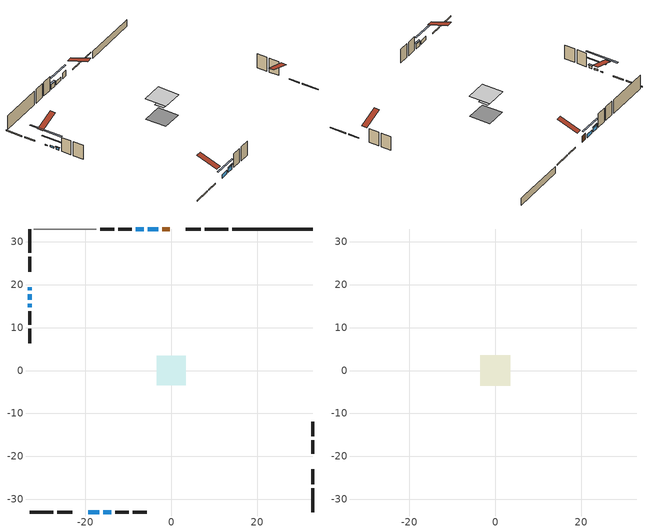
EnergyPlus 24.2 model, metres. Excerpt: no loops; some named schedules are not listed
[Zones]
conditioned space
 floor adiabatic (AdiabaticFloorConstruction): -1.58,-1.58 -1.58,1.58 1.58,1.58 1.58,-1.58 z3.05
 floor foundation (Slab1 construction): -3.38,-3.38 -3.38,3.38 3.38,3.38 3.38,-3.38 z-1.83
 wall outside (RimJoist1 construction): 13.25,32.92 7.76,32.92 / -32.92,-32.92 -27.44,-32.92 / -32.92,32.92 -32.92,27.44 / 32.92,-32.92 32.92,-27.44 z0.61:0.91
 wall outside (RimJoist2 construction): 6.83,32.92 3.32,32.92 / -26.51,-32.92 -22.99,-32.92 / -32.92,26.51 -32.92,22.99 / 32.92,-26.51 32.92,-22.99 z0.61:0.91
 wall outside (AdiabaticWallConstruction 1): -0.36,32.92 -2.09,32.92 z0.61:2.64
 wall outside (AdiabaticWallConstruction): -3.02,32.92 -5.52,32.92 z0.61:1.75; -32.92,19.32 -32.92,18.65 z0.61:0.91; -19.32,-32.92 -16.73,-32.92 z0.61:1.79; -32.92,17.72 -32.92,16.48 z0.61:1.18; -6.45,32.92 -8.22,32.92 z0.61:2.23; -15.8,-32.92 -13.97,-32.92 z0.61:2.28; -32.92,15.56 -32.92,14.68 z0.61:1.41
 wall outside (Wall1 construction): -9.15,32.92 -12.29,32.92 / -13.04,-32.92 -9.9,-32.92 / -32.92,13.75 -32.92,10.61 / 32.92,-19.32 32.92,-16.18 z0.61:5.49
 wall outside (Wall2 construction): -13.22,32.92 -16.54,32.92 / -8.97,-32.92 -5.65,-32.92 / -32.92,9.68 -32.92,6.36 / 32.92,-15.25 32.92,-11.92 z0.61:5.49
 wall foundation (FoundationWall1 construction): 14.18,32.92,-1.83 14.18,32.92,0.61 31.05,32.92,0.61 31.05,32.92,0.5 32.92,32.92,0.5 32.92,32.92,-1.83
 wall adiabatic (Wall3 construction): -17.47,32.92 -32,32.92 z0.61:5.49
 window (WindowConstruction): -3.02,32.92 -5.52,32.92 z0.61:1.75
 window (WindowConstruction 6): -32.92,19.32 -32.92,18.65 z0.61:0.91
 window (WindowConstruction 1): -19.32,-32.92 -16.73,-32.92 z0.61:1.79
 window (WindowConstruction 2): -32.92,17.72 -32.92,16.48 z0.61:1.18
 window (WindowConstruction 3): -6.45,32.92 -8.22,32.92 z0.61:2.23
 window (WindowConstruction 4): -15.8,-32.92 -13.97,-32.92 z0.61:2.28
 window (WindowConstruction 5): -32.92,15.56 -32.92,14.68 z0.61:1.41
 door (Door): -0.36,32.92 -2.09,32.92 z0.61:2.64
 ceiling adiabatic (AdiabaticFloorConstruction): 1.58,-1.58 1.58,1.58 -1.58,1.58 -1.58,-1.58 z3.05
attic - vented
 floor to conditioned space (Floor1 construction Reversed): -3.54,-3.54 -3.54,3.54 3.54,3.54 3.54,-3.54 z5.49
 roof outside (Roof1 construction): 0.57,32.92,5.49 0.57,26.03,7.79 2.39,26.03,7.79 2.39,32.92,5.49; -20.25,-32.92,5.49 -20.25,-26.03,7.79 -22.06,-26.03,7.79 -22.06,-32.92,5.49; -32.92,20.25,5.49 -26.03,20.25,7.79 -26.03,22.06,7.79 -32.92,22.06,5.49; 32.92,-20.25,5.49 26.03,-20.25,7.79 26.03,-22.06,7.79 32.92,-22.06,5.49
shading: -8.16,32.92 -0.38,32.92 -0.38,33.34 -8.16,33.34 z4.39; -32.92,13.57 -32.92,24.4 -33.34,24.4 -33.34,13.57 z5.99; -14.09,-32.92 -21.96,-32.92 -21.96,-33.34 -14.09,-33.34 z4.43; -32.92,13.84 -32.92,20.36 -33.34,20.36 -33.34,13.84 z3.82; -8.42,32.92 -6.25,32.92 -6.25,33.34 -8.42,33.34 z2.43; -13.77,-32.92 -16,-32.92 -16,-33.34 -13.77,-33.34 z2.48; -32.92,14.48 -32.92,15.76 -33.34,15.76 -33.34,14.48 z1.61
[Building]
Building 1: Terrain=Suburbs
[Site:Location]
Toronto City Centre_ON: Latitude {deg}=43.63; Longitude {deg}=-79.39; Time Zone {hr}=-5; Elevation {m}=77; Keep Site Location Information=Yes
[Site:GroundTemperature:Shallow]
5.01852, 3.26908, 3.12898, 3.95918, 7.29196, 10.6092, 13.4851, 15.3069, 15.4617, 13.9799, 11.1774, 7.9619
[Site:WaterMainsTemperature]
Calculation Method=Schedule; Temperature Schedule=mains temperature schedule
[Material] Roughness=Rough; Thermal Absorptance=0.9
Name | Thickness {m} | Conductivity {W/m-K} | Density {kg/m3} | Specific Heat {J/kg-K} | Solar Absorptance | Visible Absorptance
asphalt or fiberglass shingles | 0.00635 | 0.162714 | 1121.4 | 1465.45 | 0.4 | 0.4
ceiling loosefill ins | 0.169333 | 0.0480833 | 16.02 | 1046.75 | 0.7 | 0.7
ceiling stud and cavity | 0.1397 | 0.174751 | 65.682 | 1177.47 | 0.7 | 0.7
concrete 4.0 in. | 0.1016 | 1.803125 | 2242.8 | 837.4 | 0.7 | 0.7
concrete 8.0 in. | 0.2032 | 1.803125 | 2242.8 | 837.4 | 0.7 | 0.7
door material | 0.04445 | 0.053851 | 512.64 | 1214.23 | 0.7 | 0.7
exterior vertical ins | 0.0371966 | 0.029427 | 32.04 | 1214.23 | 0.7 | 0.7
floor covering | 0.0127 | 0.0433444 | 54.468 | 1339.84 | 0.6 | 0.6
floor rigid ins; wall rigid ins | 0.512978 | 0.029427 | 32.04 | 1214.23 | 0.7 | 0.7
floor stud and cavity | 0.1397 | 1.75129 | 37.0049 | 1207.88 | 0.7 | 0.7
furniture material conditioned space 1 | 0.1524 | 0.115458 | 640.8 | 1214.23 | 0.6 | 0.6
gypsum board | 0.0127 | 0.160291 | 801 | 837.4 | 0.6 | 0.6
gypsum board 1 | 0.0127 | 0.160291 | 801 | 837.4 | 0.7 | 0.7
osb sheathing 0.5 in. | 0.0127 | 0.115458 | 512.64 | 1214.23 | 0.7 | 0.7
osb sheathing 0.5 in. 1 | 0.0127 | 0.115458 | 512.64 | 1214.23 | 0.4 | 0.4
osb sheathing 0.75 in. | 0.01905 | 0.115458 | 512.64 | 1214.23 | 0.7 | 0.7
osb sheathing 2.0 in. | 0.0508 | 0.115458 | 512.64 | 1214.23 | 0.7 | 0.7
rim joist stud and cavity | 0.0508 | 0.0451784 | 125.044 | 1163.47 | 0.6 | 0.6
rim joist stud and cavity 1 | 0.0508 | 0.0455349 | 125.044 | 1163.47 | 0.6 | 0.6
wall stud and cavity | 0.1397 | 0.0989258 | 139.0536 | 1170.24 | 0.7 | 0.7
wall stud and cavity 1 | 0.1397 | 0.116503 | 139.0536 | 1170.24 | 0.7 | 0.7
wall stud and cavity 2 | 0.1397 | 0.0886913 | 139.0536 | 1170.24 | 0.7 | 0.7
wall stud and cavity 3 | 0.0889 | 0.380278 | 52.3479 | 1209.89 | 0.7 | 0.7
wall stud and cavity 4 | 0.0889 | 0.391764 | 83.0341 | 1211.67 | 0.7 | 0.7
wood siding | 0.0254 | 0.102417 | 544.68 | 1172.36 | 0.4 | 0.4
wood siding 1; wood siding 2; wood siding 3 | 0.0254 | 0.102417 | 544.68 | 1172.36 | 0.7 | 0.7
[WindowMaterial:SimpleGlazingSystem]
Name | U-Factor {W/m2-K} | Solar Heat Gain Coefficient
WindowMaterial | 2.15707 | 0.62
WindowMaterial 1 | 2.14799 | 0.62
WindowMaterial 2 | 2.62267 | 0.54
WindowMaterial 3 | 2.07872 | 0.65
WindowMaterial 4 | 2.0719 | 0.65
WindowMaterial 5 | 2.523871 | 0.58
WindowMaterial 6 | 5.984612 | 0.53
[Construction]
AdiabaticFloorConstruction: floor stud and cavity, floor rigid ins, osb sheathing 0.75 in., floor covering
AdiabaticWallConstruction: wood siding 2, wall rigid ins, wall stud and cavity 3, gypsum board
AdiabaticWallConstruction 1: wood siding 3, wall rigid ins, wall stud and cavity 3, gypsum board
Door: door material
Floor1 construction Reversed: gypsum board, ceiling stud and cavity, ceiling loosefill ins
FoundationWall1 construction: concrete 8.0 in., gypsum board 1
furniture construction conditioned space 1: furniture material conditioned space 1
PartitionWallConstruction: gypsum board, wall stud and cavity 4, gypsum board
RimJoist1 construction: wood siding 1, osb sheathing 2.0 in., rim joist stud and cavity
RimJoist2 construction: wood siding 1, osb sheathing 2.0 in., rim joist stud and cavity 1
Roof1 construction: asphalt or fiberglass shingles
Slab1 construction: concrete 4.0 in.
Wall1 construction: wood siding, osb sheathing 0.5 in., wall stud and cavity, gypsum board
Wall2 construction: wood siding, osb sheathing 0.5 in., wall stud and cavity 1, gypsum board
Wall3 construction: osb sheathing 0.5 in. 1, wall stud and cavity 2, gypsum board
WindowConstruction: WindowMaterial
WindowConstruction 1: WindowMaterial 1
WindowConstruction 2: WindowMaterial 2
WindowConstruction 3: WindowMaterial 3
WindowConstruction 4: WindowMaterial 4
WindowConstruction 5: WindowMaterial 5
WindowConstruction 6: WindowMaterial 6
[Zone] Multiplier=1; Part of Total Floor Area=Yes
Name | Volume {m3}
attic - vented | 18.729
conditioned space | 356.3
[Space]
Name | Zone | Volume {m3}
attic - vented 1 | attic - vented | 18.729
conditioned space 1 | conditioned space | 356.3
[ZoneInfiltration:EffectiveLeakageArea]
infil attic - vented 1: Zone or Space=attic - vented 1; Schedule=Always On Discrete; Effective Air Leakage Area {cm2}=2112.42; Stack Coefficient=0.000159913; Wind Coefficient=8.54403e-06
[ZoneMixing]
whole house fan mix: Zone or Space=attic - vented; Schedule=Always On Continuous; Design Flow Rate Calculation Method=Flow/Zone; Design Flow Rate {m3/s}=0; Source Zone or Space=conditioned space
[SurfaceProperty:ExposedFoundationPerimeter]
Slab1: Exposed Perimeter Calculation Method=TotalExposedPerimeter; Total Exposed Perimeter {m}=18.748
[InternalMass] Zone or ZoneList=conditioned space; Space or SpaceList=conditioned space 1
Name | Construction | Surface Area {m2}
furniture mass conditioned space 1 | furniture construction conditioned space 1 | 22.3201
partition wall mass | PartitionWallConstruction | 55.8004
[Lights]
interior lighting: Zone or ZoneList or Space or SpaceList=conditioned space 1; Schedule=interior lighting schedule; Design Level Calculation Method=LightingLevel; Lighting Level {W}=343.2; Return Air Fraction=0; Fraction Radiant=0.6; Fraction Visible=0.2; Fraction Replaceable=1
[People]
occupants: Zone or ZoneList or Space or SpaceList=conditioned space 1; Number of People Schedule=occupants schedule; Number of People Calculation Method=People; Number of People=3; Fraction Radiant=0.314171; Sensible Heat Fraction=0.56303; Activity Level Schedule=occupants activity schedule; Carbon Dioxide Generation Rate {m3/s-W}=0; Enable ASHRAE 55 Comfort Warnings=No; Mean Radiant Temperature Calculation Type=EnclosureAveraged
[ElectricEquipment] Zone or ZoneList or Space or SpaceList=conditioned space 1; Design Level Calculation Method=EquipmentLevel
Name | Schedule | Design Level {W} | Fraction Latent | Fraction Radiant | Fraction Lost
clothes dryer | clothes dryer schedule | 140.772 | 0.015 | 0.081 | 0.85
clothes washer | clothes washer schedule | 32.1985 | 0.03 | 0.162 | 0.7
cooking range | cooking range schedule | 208.969 | 0.08 | 0.432 | 0.2
dishwasher | dishwasher schedule | 66.8632 | 0.3 | 0.18 | 0.4
fridge | fridge schedule | 72.9452 | 0 | 0.6 | 0
mech vent bath fan 0 | mech vent bath fan 0 schedule | 50.2 | 0 | 0 | 1
mech vent house fan | mech vent house fan schedule | 0 | 0 | 0 | 1
mech vent house fan cfis | mech vent house fan cfis schedule | 0 | 0 | 0 | 0
mech vent range fan 0 | mech vent range fan 0 schedule | 57 | 0 | 0 | 1
misc plug loads | misc plug loads schedule | 494.7 | 0.045 | 0.513 | 0.1
whole house fan | Always On Discrete | 0 | 0 | 0 | 1
[OtherEquipment] Zone or ZoneList or Space or SpaceList=conditioned space 1; Design Level Calculation Method=EquipmentLevel
Name | Fuel Type | Schedule | Design Level {W} | Fraction Latent | Fraction Radiant | Fraction Lost
clothes dryer 1 | Electricity | clothes dryer schedule | 0 | 0.015 | 0.081 | 0.85
cooking range 1 | Electricity | cooking range schedule | 0 | 0.08 | 0.432 | 0.2
general water use latent | None | general water use schedule | 59.3978 | 1 | 0 | 0
general water use sensible | None | general water use schedule | -58.539 | 0 | 0.6 | 0
mech vent house fan latent load | None | Always On Discrete | 0 | 1 | 0 | 0
mech vent house fan sensible load | None | Always On Discrete | 0 | 0 | 0 | 0
water heater energy adjustment1 | NaturalGas | Always On Discrete | 0.01 | 0 | 0 | 1
[ZoneInfiltration:DesignFlowRate] Zone or ZoneList or Space or SpaceList=conditioned space 1; Schedule=Always On Discrete; Design Flow Rate Calculation Method=Flow/Zone; Design Flow Rate {m3/s}=0
infil flow; natural vent flow; whole house fan flow
[AvailabilityManager:Scheduled]
central ac and furnace airloop Availability Manager: Schedule=Always On Discrete
[Foundation:Kiva]
Foundation Kiva 1: Initial Indoor Air Temperature {C}=18; Wall Height Above Grade {m}=0.609996; Wall Depth Below Slab {m}=0.2032; Custom Block Material Name 1=exterior vertical ins; Custom Block Depth 1 {m}=2.43998; Custom Block X Position 1 {m}=0.2159; Custom Block Z Position 1 {m}=0
[Foundation:Kiva:Settings]
Soil Conductivity {W/m-K}=0.849921; Soil Density {kg/m3}=1842.3; Soil Specific Heat {J/kg-K}=418.7; Ground Solar Absorptivity=0.9; Ground Thermal Absorptivity=0.9; Ground Surface Roughness {m}=0.03; Far-Field Width {m}=40; Deep-Ground Boundary Condition=ZeroFlux; Deep-Ground Depth {m}=40; Minimum Cell Dimension {m}=0.2; Maximum Cell Growth Coefficient=3; Simulation Timestep=Timestep
[Exterior:Lights]
exterior lighting: Schedule=exterior lighting schedule; Design Level {W}=75.6
[EnergyManagementSystem:GlobalVariable]
central_ac_and_furnace_airloop_Fan_RTF
infil_program_Qfan
infil_program_Qinf
natural_vent_program_Qnv
natural_vent_program_Qwhf
[EnergyManagementSystem:Sensor]
Name | Output:Variable or Output:Meter Index Key | Output:Variable or Output:Meter
airflow_gain | infil flow | Infiltration Sensible Heat Gain Energy
airflow_gain_1 | natural vent flow | Infiltration Sensible Heat Gain Energy
airflow_gain_2 | whole house fan flow | Infiltration Sensible Heat Gain Energy
airflow_loss | infil flow | Infiltration Sensible Heat Loss Energy
airflow_loss_1 | natural vent flow | Infiltration Sensible Heat Loss Energy
airflow_loss_2 | whole house fan flow | Infiltration Sensible Heat Loss Energy
clg_load_cond |  | Cooling:EnergyTransfer:Zone:CONDITIONED SPACE
clg_sp_s; clg_sp_s_1 | cooling setpoint | Schedule Value
clothes_dryer_exhaust_0_sch_s | clothes dryer exhaust 0 schedule | Schedule Value
cool_season | cooling season schedule | Schedule Value
htg_load_cond |  | Heating:EnergyTransfer:Zone:CONDITIONED SPACE
htg_sp_s; htg_sp_s_1 | heating setpoint | Schedule Value
ig_ee_conv | clothes dryer | Electric Equipment Convective Heating Energy
ig_ee_conv_2 | cooking range | Electric Equipment Convective Heating Energy
ig_ee_conv_4 | fridge | Electric Equipment Convective Heating Energy
ig_ee_conv_5 | misc plug loads | Electric Equipment Convective Heating Energy
ig_ee_conv_6 | whole house fan | Electric Equipment Convective Heating Energy
ig_ee_rad | clothes dryer | Electric Equipment Radiant Heating Energy
ig_ee_rad_2 | cooking range | Electric Equipment Radiant Heating Energy
ig_ee_rad_4 | fridge | Electric Equipment Radiant Heating Energy
ig_ee_rad_5 | misc plug loads | Electric Equipment Radiant Heating Energy
ig_ee_rad_6 | whole house fan | Electric Equipment Radiant Heating Energy
ig_lgt_conv | interior lighting | Lights Convective Heating Energy
ig_lgt_rad | interior lighting | Lights Radiant Heating Energy
ig_lgt_vis | interior lighting | Lights Visible Radiation Heating Energy
ig_oe_conv | clothes dryer 1 | Other Equipment Convective Heating Energy
ig_oe_conv_1 | cooking range 1 | Other Equipment Convective Heating Energy
ig_oe_conv_2 | general water use latent | Other Equipment Convective Heating Energy
ig_oe_conv_3 | general water use sensible | Other Equipment Convective Heating Energy
ig_oe_conv_4 | water heater energy adjustment1 | Other Equipment Convective Heating Energy
ig_oe_rad | clothes dryer 1 | Other Equipment Radiant Heating Energy
ig_oe_rad_1 | cooking range 1 | Other Equipment Radiant Heating Energy
ig_oe_rad_2 | general water use latent | Other Equipment Radiant Heating Energy
ig_oe_rad_3 | general water use sensible | Other Equipment Radiant Heating Energy
ig_oe_rad_4 | water heater energy adjustment1 | Other Equipment Radiant Heating Energy
ig_ppl_conv | occupants | People Convective Heating Energy
ig_ppl_rad | occupants | People Radiant Heating Energy
im_conv | furniture mass conditioned space 1 | Surface Inside Face Convection Heat Gain Energy
im_conv_1 | partition wall mass | Surface Inside Face Convection Heat Gain Energy
im_ig | furniture mass conditioned space 1 | Surface Inside Face Internal Gains Radiation Heat Gain Energy
im_ig_1 | partition wall mass | Surface Inside Face Internal Gains Radiation Heat Gain Energy
im_lgt | furniture mass conditioned space 1 | Surface Inside Face Lights Radiation Heat Gain Energy
im_lgt_1 | partition wall mass | Surface Inside Face Lights Radiation Heat Gain Energy
im_sol | furniture mass conditioned space 1 | Surface Inside Face Solar Radiation Heat Gain Energy
im_sol_1 | partition wall mass | Surface Inside Face Solar Radiation Heat Gain Energy
im_surf | furniture mass conditioned space 1 | Surface Inside Face Net Surface Thermal Radiation Heat Gain Energy
im_surf_1 | partition wall mass | Surface Inside Face Net Surface Thermal Radiation Heat Gain Energy
mech_vent_bath_fan_0_sch_s | mech vent bath fan 0 schedule | Schedule Value
mech_vent_range_fan_0_sch_s | mech vent range fan 0 schedule | Schedule Value
mv_conv | mech vent bath fan 0 | Electric Equipment Convective Heating Energy
mv_conv_1 | mech vent house fan | Electric Equipment Convective Heating Energy
mv_conv_2 | mech vent house fan cfis | Electric Equipment Convective Heating Energy
mv_conv_3 | mech vent range fan 0 | Electric Equipment Convective Heating Energy
mv_conv_4 | mech vent house fan latent load | Other Equipment Convective Heating Energy
mv_conv_5 | mech vent house fan sensible load | Other Equipment Convective Heating Energy
mv_rad | mech vent bath fan 0 | Electric Equipment Radiant Heating Energy
mv_rad_1 | mech vent house fan | Electric Equipment Radiant Heating Energy
mv_rad_2 | mech vent house fan cfis | Electric Equipment Radiant Heating Energy
mv_rad_3 | mech vent range fan 0 | Electric Equipment Radiant Heating Energy
mv_rad_4 | mech vent house fan latent load | Other Equipment Radiant Heating Energy
mv_rad_5 | mech vent house fan sensible load | Other Equipment Radiant Heating Energy
natural_vent_s | natural vent schedule | Schedule Value
out_pb_s |  | Site Outdoor Air Barometric Pressure
out_wt_s |  | Site Outdoor Air Humidity Ratio
site_vw_s |  | Site Wind Speed
ss_back_out | Window1 | Surface Window Shortwave from Zone Back Out Window Heat Transfer Rate
ss_back_out_1 | Window10 | Surface Window Shortwave from Zone Back Out Window Heat Transfer Rate
ss_back_out_2 | Window3 | Surface Window Shortwave from Zone Back Out Window Heat Transfer Rate
ss_back_out_3 | Window5 | Surface Window Shortwave from Zone Back Out Window Heat Transfer Rate
ss_back_out_4 | Window7 | Surface Window Shortwave from Zone Back Out Window Heat Transfer Rate
ss_back_out_5 | Window8 | Surface Window Shortwave from Zone Back Out Window Heat Transfer Rate
ss_back_out_6 | Window9 | Surface Window Shortwave from Zone Back Out Window Heat Transfer Rate
ss_conv | Door1 | Surface Inside Face Convection Heat Gain Energy
ss_conv_1 | Window1 | Surface Inside Face Convection Heat Gain Energy
ss_conv_2 | Window10 | Surface Inside Face Convection Heat Gain Energy
ss_conv_3 | Window3 | Surface Inside Face Convection Heat Gain Energy
ss_conv_4 | Window5 | Surface Inside Face Convection Heat Gain Energy
ss_conv_5 | Window7 | Surface Inside Face Convection Heat Gain Energy
ss_conv_6 | Window8 | Surface Inside Face Convection Heat Gain Energy
ss_conv_7 | Window9 | Surface Inside Face Convection Heat Gain Energy
ss_ig | Door1 | Surface Inside Face Internal Gains Radiation Heat Gain Energy
ss_ig_1 | Window1 | Surface Inside Face Internal Gains Radiation Heat Gain Energy
ss_ig_2 | Window10 | Surface Inside Face Internal Gains Radiation Heat Gain Energy
ss_ig_3 | Window3 | Surface Inside Face Internal Gains Radiation Heat Gain Energy
ss_ig_4 | Window5 | Surface Inside Face Internal Gains Radiation Heat Gain Energy
ss_ig_5 | Window7 | Surface Inside Face Internal Gains Radiation Heat Gain Energy
ss_ig_6 | Window8 | Surface Inside Face Internal Gains Radiation Heat Gain Energy
ss_ig_7 | Window9 | Surface Inside Face Internal Gains Radiation Heat Gain Energy
ss_lgt | Door1 | Surface Inside Face Lights Radiation Heat Gain Energy
ss_sol | Door1 | Surface Inside Face Solar Radiation Heat Gain Energy
ss_surf | Door1 | Surface Inside Face Net Surface Thermal Radiation Heat Gain Energy
ss_surf_1 | Window1 | Surface Inside Face Net Surface Thermal Radiation Heat Gain Energy
ss_surf_2 | Window10 | Surface Inside Face Net Surface Thermal Radiation Heat Gain Energy
ss_surf_3 | Window3 | Surface Inside Face Net Surface Thermal Radiation Heat Gain Energy
ss_surf_4 | Window5 | Surface Inside Face Net Surface Thermal Radiation Heat Gain Energy
ss_surf_5 | Window7 | Surface Inside Face Net Surface Thermal Radiation Heat Gain Energy
ss_surf_6 | Window8 | Surface Inside Face Net Surface Thermal Radiation Heat Gain Energy
ss_surf_7 | Window9 | Surface Inside Face Net Surface Thermal Radiation Heat Gain Energy
ss_trans_in | Window1 | Surface Window Transmitted Solar Radiation Rate
ss_trans_in_1 | Window10 | Surface Window Transmitted Solar Radiation Rate
ss_trans_in_2 | Window3 | Surface Window Transmitted Solar Radiation Rate
ss_trans_in_3 | Window5 | Surface Window Transmitted Solar Radiation Rate
ss_trans_in_4 | Window7 | Surface Window Transmitted Solar Radiation Rate
ss_trans_in_5 | Window8 | Surface Window Transmitted Solar Radiation Rate
ss_trans_in_6 | Window9 | Surface Window Transmitted Solar Radiation Rate
ss_trans_out | Window1 | Surface Inside Face Initial Transmitted Diffuse Transmitted Out Window Solar Radiation Rate
ss_trans_out_1 | Window10 | Surface Inside Face Initial Transmitted Diffuse Transmitted Out Window Solar Radiation Rate
ss_trans_out_2 | Window3 | Surface Inside Face Initial Transmitted Diffuse Transmitted Out Window Solar Radiation Rate
ss_trans_out_3 | Window5 | Surface Inside Face Initial Transmitted Diffuse Transmitted Out Window Solar Radiation Rate
ss_trans_out_4 | Window7 | Surface Inside Face Initial Transmitted Diffuse Transmitted Out Window Solar Radiation Rate
ss_trans_out_5 | Window8 | Surface Inside Face Initial Transmitted Diffuse Transmitted Out Window Solar Radiation Rate
ss_trans_out_6 | Window9 | Surface Inside Face Initial Transmitted Diffuse Transmitted Out Window Solar Radiation Rate
s_conv | Floor1 | Surface Inside Face Convection Heat Gain Energy
s_conv_1 | FoundationWall1 | Surface Inside Face Convection Heat Gain Energy
s_conv_10 | RimJoist2:270 | Surface Inside Face Convection Heat Gain Energy
s_conv_11 | RimJoist2:90 | Surface Inside Face Convection Heat Gain Energy
s_conv_12 | Slab1 | Surface Inside Face Convection Heat Gain Energy
s_conv_13 | Wall1:0 | Surface Inside Face Convection Heat Gain Energy
s_conv_14 | Wall1:180 | Surface Inside Face Convection Heat Gain Energy
s_conv_15 | Wall1:270 | Surface Inside Face Convection Heat Gain Energy
s_conv_16 | Wall1:90 | Surface Inside Face Convection Heat Gain Energy
s_conv_17 | Wall2:0 | Surface Inside Face Convection Heat Gain Energy
s_conv_18 | Wall2:180 | Surface Inside Face Convection Heat Gain Energy
s_conv_19 | Wall2:270 | Surface Inside Face Convection Heat Gain Energy
s_conv_2 | inferred conditioned ceiling | Surface Inside Face Convection Heat Gain Energy
s_conv_20 | Wall2:90 | Surface Inside Face Convection Heat Gain Energy
s_conv_21 | Wall3 | Surface Inside Face Convection Heat Gain Energy
s_conv_3 | inferred conditioned floor | Surface Inside Face Convection Heat Gain Energy
s_conv_4 | RimJoist1:0 | Surface Inside Face Convection Heat Gain Energy
s_conv_5 | RimJoist1:180 | Surface Inside Face Convection Heat Gain Energy
s_conv_6 | RimJoist1:270 | Surface Inside Face Convection Heat Gain Energy
s_conv_7 | RimJoist1:90 | Surface Inside Face Convection Heat Gain Energy
s_conv_8 | RimJoist2:0 | Surface Inside Face Convection Heat Gain Energy
s_conv_9 | RimJoist2:180 | Surface Inside Face Convection Heat Gain Energy
s_ig | Floor1 | Surface Inside Face Internal Gains Radiation Heat Gain Energy
s_ig_1 | FoundationWall1 | Surface Inside Face Internal Gains Radiation Heat Gain Energy
s_ig_10 | RimJoist2:270 | Surface Inside Face Internal Gains Radiation Heat Gain Energy
s_ig_11 | RimJoist2:90 | Surface Inside Face Internal Gains Radiation Heat Gain Energy
s_ig_12 | Slab1 | Surface Inside Face Internal Gains Radiation Heat Gain Energy
s_ig_13 | Wall1:0 | Surface Inside Face Internal Gains Radiation Heat Gain Energy
s_ig_14 | Wall1:180 | Surface Inside Face Internal Gains Radiation Heat Gain Energy
s_ig_15 | Wall1:270 | Surface Inside Face Internal Gains Radiation Heat Gain Energy
s_ig_16 | Wall1:90 | Surface Inside Face Internal Gains Radiation Heat Gain Energy
s_ig_17 | Wall2:0 | Surface Inside Face Internal Gains Radiation Heat Gain Energy
s_ig_18 | Wall2:180 | Surface Inside Face Internal Gains Radiation Heat Gain Energy
s_ig_19 | Wall2:270 | Surface Inside Face Internal Gains Radiation Heat Gain Energy
s_ig_2 | inferred conditioned ceiling | Surface Inside Face Internal Gains Radiation Heat Gain Energy
s_ig_20 | Wall2:90 | Surface Inside Face Internal Gains Radiation Heat Gain Energy
s_ig_21 | Wall3 | Surface Inside Face Internal Gains Radiation Heat Gain Energy
s_ig_3 | inferred conditioned floor | Surface Inside Face Internal Gains Radiation Heat Gain Energy
s_ig_4 | RimJoist1:0 | Surface Inside Face Internal Gains Radiation Heat Gain Energy
s_ig_5 | RimJoist1:180 | Surface Inside Face Internal Gains Radiation Heat Gain Energy
s_ig_6 | RimJoist1:270 | Surface Inside Face Internal Gains Radiation Heat Gain Energy
s_ig_7 | RimJoist1:90 | Surface Inside Face Internal Gains Radiation Heat Gain Energy
s_ig_8 | RimJoist2:0 | Surface Inside Face Internal Gains Radiation Heat Gain Energy
s_ig_9 | RimJoist2:180 | Surface Inside Face Internal Gains Radiation Heat Gain Energy
s_lgt | Floor1 | Surface Inside Face Lights Radiation Heat Gain Energy
s_lgt_1 | FoundationWall1 | Surface Inside Face Lights Radiation Heat Gain Energy
s_lgt_10 | RimJoist2:270 | Surface Inside Face Lights Radiation Heat Gain Energy
s_lgt_11 | RimJoist2:90 | Surface Inside Face Lights Radiation Heat Gain Energy
s_lgt_12 | Slab1 | Surface Inside Face Lights Radiation Heat Gain Energy
s_lgt_13 | Wall1:0 | Surface Inside Face Lights Radiation Heat Gain Energy
s_lgt_14 | Wall1:180 | Surface Inside Face Lights Radiation Heat Gain Energy
s_lgt_15 | Wall1:270 | Surface Inside Face Lights Radiation Heat Gain Energy
s_lgt_16 | Wall1:90 | Surface Inside Face Lights Radiation Heat Gain Energy
s_lgt_17 | Wall2:0 | Surface Inside Face Lights Radiation Heat Gain Energy
s_lgt_18 | Wall2:180 | Surface Inside Face Lights Radiation Heat Gain Energy
s_lgt_19 | Wall2:270 | Surface Inside Face Lights Radiation Heat Gain Energy
s_lgt_2 | inferred conditioned ceiling | Surface Inside Face Lights Radiation Heat Gain Energy
